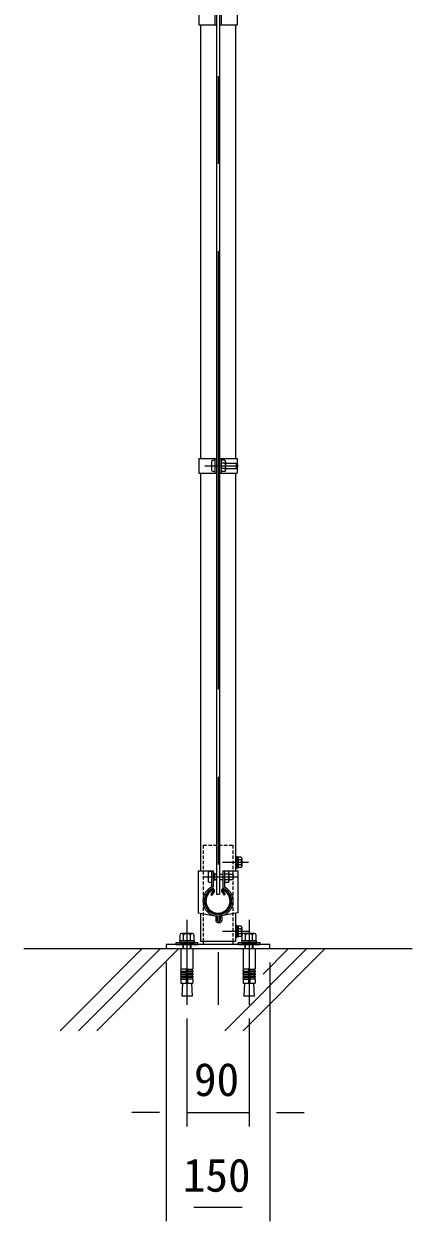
# Model space of a CAD drawing. Units: millimetres, scale not verified. Extents: x -4200 to 4200, y -2970 to 2970.
# Drawn here: x -325 to 238, y 15 to 1750 of the extents above; entities that cross this region are included whole.
import ezdxf
from ezdxf.enums import TextEntityAlignment as Align

# ---------------------------------------------------------------- set-up
doc = ezdxf.new("R2010")
doc.units = ezdxf.units.MM
doc.header["$LTSCALE"] = 20
doc.linetypes.add('USER1', pattern=[50.8, 31.75, -6.35, 6.35, -6.35])
doc.linetypes.add('USER2', pattern=[0.375, 0.25, -0.125])
for name, color, linetype, lineweight in [('0-0_D-BMK', 2, 'USER1', 13), ('0-1_D-STR1', 1, 'Continuous', 18), ('0-2_D-STR-DIM', 7, 'Continuous', 9), ('0-5_D-STR3', 3, 'Continuous', 13), ('0-A_D-STR4', 7, 'Continuous', 9), ('0-D_D-DCR-HCH', 7, 'Continuous', 9)]:
    doc.layers.add(name, color=color, linetype=linetype, lineweight=lineweight)
doc.styles.add('ＭＳ ゴシック', font='')
doc.styles.get('ＭＳ ゴシック').set_extended_font_data('MS Gothic')

msp = doc.modelspace()

# ---------------------------------------------------------------- linework, layer by layer
at = {"layer": '0-0_D-BMK'}
for p, q in [((-43.67, 2436.71), (-43.67, 328.24)), ((-62.95, 1109.65), (-14.07, 1109.65)), ((0.7, 534.65), (-37.24, 534.65)), ((-64, 513.65), (-15.12, 513.65)), ((-88.67, 451.25), (-88.67, 328.24)), ((0.7, 434.61), (-37.24, 434.61)), ((1.33, 451.25), (1.33, 328.24))]:
    msp.add_line(p, q, dxfattribs=at)
at = {"layer": '0-1_D-STR1'}
for p, q in [((-69.07, 1749.15), (-69.07, 1120.15)), ((-18.27, 1749.15), (-18.27, 1120.15)), ((-69.07, 1099.15), (-69.07, 522.65)), ((-18.27, 1099.15), (-18.27, 522.65)), ((-50.35, 493.98), (-53.85, 487.9)), ((-53.85, 487.9), (-52.47, 487.1)), ((-48.96, 493.17), (-52.47, 487.1)), ((-38.39, 493.17), (-34.88, 487.1)), ((-37, 493.98), (-33.49, 487.9)), ((-33.49, 487.9), (-34.88, 487.1)), ((-69.07, 460.98), (-69.07, 420.65)), ((-18.27, 460.98), (-18.27, 420.65)), ((-69.07, 420.65), (-18.27, 420.65))]:
    msp.add_line(p, q, dxfattribs=at)
for centre, radius, start, end in [((-43.67, 478.65), 19.05, 114.32478, 65.67522), ((-43.67, 478.65), 17.45, 114.32478, 65.67522), ((-50.69, 494.18), 2, 330, 114.32478), ((-50.69, 494.18), 0.401, 330, 114.32478), ((-36.65, 494.18), 2, 65.67522, 210), ((-36.65, 494.18), 0.401, 65.67522, 210)]:
    msp.add_arc(centre, radius, start, end, dxfattribs=at)
at = {"layer": '0-2_D-STR-DIM'}
for p, q in [((-118.67, 389.65), (-118.67, 14.63)), ((31.33, 389.65), (31.33, 14.63)), ((-88.67, 308.24), (-88.67, 151.82)), ((1.33, 308.24), (1.33, 151.82)), ((-128.67, 171.82), (-168.67, 171.82)), ((-88.67, 171.82), (1.33, 171.82)), ((41.33, 171.82), (81.33, 171.82)), ((-78.67, 34.63), (-8.67, 34.63))]:
    msp.add_line(p, q, dxfattribs=at)
at = {"layer": '0-5_D-STR3'}
for p, q in [((-45.92, 2395.65), (-45.92, 488.65)), ((-41.42, 2395.65), (-41.42, 488.65)), ((-48.22, 1770.15), (-48.22, 1749.15)), ((-39.12, 1770.15), (-39.12, 1749.15)), ((-15.97, 1770.15), (-15.97, 1749.15)), ((-41.42, 1749.15), (-15.97, 1749.15)), ((-71.37, 1120.15), (-45.92, 1120.15)), ((-53.02, 1116.15), (-53.02, 1103.15)), ((-48.22, 1120.15), (-48.22, 1099.15)), ((-48.22, 1117.65), (-48.22, 1101.65)), ((-48.22, 1115.85), (-48.22, 1103.45)), ((-41.42, 1120.15), (-15.97, 1120.15)), ((-39.12, 1120.15), (-39.12, 1099.15)), ((-33.62, 1117.75), (-39.12, 1117.75)), ((-39.12, 1117.75), (-39.12, 1101.55)), ((-39.12, 1115.85), (-39.12, 1103.45)), ((-33.62, 1113.7), (-39.12, 1113.7)), ((-32.62, 1115.57), (-32.62, 1103.61)), ((-32.62, 1113.65), (-17.22, 1113.65)), ((-17.22, 1113.65), (-17.22, 1105.65)), ((-15.97, 1120.15), (-15.97, 1099.15)), ((-41.42, 1099.15), (-15.97, 1099.15)), ((-33.62, 1105.6), (-39.12, 1105.6)), ((-33.62, 1101.55), (-39.12, 1101.55)), ((-32.62, 1105.65), (-17.22, 1105.65)), ((-18.27, 543.65), (-16.67, 543.65)), ((-16.67, 543.65), (-16.67, 525.65)), ((-10.25, 542.15), (-14.67, 542.15)), ((-14.67, 542.15), (-14.67, 527.15)), ((-10.25, 538.4), (-14.67, 538.4)), ((-9.17, 540.27), (-9.17, 529.02)), ((-72.22, 522.65), (-72.22, 461.56)), ((-72.22, 522.65), (-50.67, 522.65)), ((-52.97, 522.65), (-52.97, 499.82)), ((-50.67, 522.65), (-50.67, 499.82)), ((-36.67, 522.65), (-36.67, 499.82)), ((-36.67, 522.65), (-15.12, 522.65)), ((-34.37, 522.65), (-34.37, 499.82)), ((-28.87, 521.75), (-34.37, 521.75)), ((-15.12, 522.65), (-15.12, 461.56)), ((-10.25, 530.89), (-14.67, 530.89)), ((-10.25, 527.15), (-14.67, 527.15)), ((-57.77, 520.15), (-57.77, 507.15)), ((-48.97, 518.96), (-50.67, 518.96)), ((-48.97, 508.33), (-50.67, 508.33)), ((-48.97, 518.96), (-48.97, 508.33)), ((-48.97, 517.65), (-45.92, 517.65)), ((-48.97, 509.65), (-45.92, 509.65)), ((-41.42, 517.65), (-36.67, 517.65)), ((-41.42, 509.65), (-36.67, 509.65)), ((-28.87, 517.7), (-34.37, 517.7)), ((-28.87, 509.6), (-34.37, 509.6)), ((-28.87, 505.55), (-34.37, 505.55)), ((-27.87, 519.56), (-27.87, 507.61)), ((-27.87, 517.65), (-21.97, 517.65)), ((-27.87, 509.65), (-21.97, 509.65)), ((-21.97, 517.65), (-21.97, 509.65)), ((-45.92, 488.65), (-41.42, 488.65)), ((-72.22, 461.56), (-47.78, 457.03)), ((-46.97, 456.05), (-46.97, 450.65)), ((-44.67, 456.05), (-44.67, 450.65)), ((-42.67, 456.05), (-42.67, 451.15)), ((-40.37, 456.05), (-40.37, 450.65)), ((-40.37, 456.05), (-38.07, 456.05)), ((-15.12, 461.56), (-39.56, 457.03)), ((-38.07, 456.05), (-38.07, 450.65)), ((-43.67, 449.65), (-41.37, 449.65)), ((-43.67, 447.35), (-41.37, 447.35)), ((-42.67, 451.15), (-40.37, 451.15)), ((-18.27, 443.61), (-16.67, 443.61)), ((-16.67, 443.61), (-16.67, 425.61)), ((-10.25, 442.11), (-14.67, 442.11)), ((-14.67, 442.11), (-14.67, 427.11)), ((-10.25, 438.37), (-14.67, 438.37)), ((-9.17, 440.24), (-9.17, 428.98)), ((-65.02, 420.65), (-65.02, 415.65)), ((-22.32, 420.65), (-22.32, 415.65)), ((-10.25, 430.85), (-14.67, 430.85)), ((-10.25, 427.11), (-14.67, 427.11)), ((-97.32, 409.65), (-80.02, 409.65)), ((-7.32, 409.65), (9.98, 409.65))]:
    msp.add_line(p, q, dxfattribs=at)
at = {"layer": '0-5_D-STR3', "linetype": 'USER2'}
for p, q in [((-65.02, 559.65), (-65.02, 420.65)), ((-65.02, 559.65), (-22.32, 559.65)), ((-22.32, 559.65), (-22.32, 420.65))]:
    msp.add_line(p, q, dxfattribs=at)
at = {"layer": '0-5_D-STR3', "lineweight": 18}
for p, q in [((-104.67, 417.95), (-104.67, 415.65)), ((-72.67, 417.95), (-104.67, 417.95)), ((-77.92, 420.95), (-99.42, 420.95)), ((-99.42, 420.95), (-99.42, 417.95)), ((-99.42, 417.95), (-77.92, 417.95)), ((-99.06, 429.25), (-99.06, 420.95)), ((-99.06, 420.95), (-78.28, 420.95)), ((-80.88, 431.75), (-96.47, 431.75)), ((-94.67, 431.75), (-82.67, 431.75)), ((-93.87, 420.95), (-93.87, 429.25)), ((-90.17, 420.95), (-89.37, 417.95)), ((-87.17, 417.95), (-87.98, 420.95)), ((-83.48, 420.95), (-83.48, 429.25)), ((-78.28, 420.95), (-78.28, 429.25)), ((-77.92, 417.95), (-77.92, 420.95)), ((-72.67, 415.65), (-72.67, 417.95)), ((17.33, 417.95), (-14.67, 417.95)), ((-14.67, 415.65), (-14.67, 417.95)), ((12.08, 420.95), (-9.42, 420.95)), ((-9.42, 420.95), (-9.42, 417.95)), ((-9.42, 417.95), (12.08, 417.95)), ((-9.06, 429.25), (-9.06, 420.95)), ((-9.06, 420.95), (11.72, 420.95)), ((9.12, 431.75), (-6.47, 431.75)), ((-4.67, 431.75), (7.33, 431.75)), ((-3.87, 420.95), (-3.87, 429.25)), ((-0.17, 420.95), (0.63, 417.95)), ((2.83, 417.95), (2.02, 420.95)), ((6.52, 420.95), (6.52, 429.25)), ((11.72, 420.95), (11.72, 429.25)), ((12.08, 417.95), (12.08, 420.95)), ((17.33, 415.65), (17.33, 417.95)), ((-104.67, 415.65), (-72.67, 415.65)), ((-97.32, 409.65), (-97.32, 379.61)), ((-94.67, 415.65), (-94.67, 409.65)), ((-93.59, 409.65), (-93.59, 415.65)), ((-83.75, 409.65), (-83.75, 415.65)), ((-82.67, 409.65), (-82.67, 415.65)), ((-80.02, 409.65), (-80.02, 379.61)), ((-14.67, 415.65), (17.33, 415.65)), ((-7.32, 409.65), (-7.32, 379.61)), ((-4.67, 415.65), (-4.67, 409.65)), ((-3.59, 409.65), (-3.59, 415.65)), ((6.25, 409.65), (6.25, 415.65)), ((7.33, 409.65), (7.33, 415.65)), ((9.98, 409.65), (9.98, 379.61)), ((-89.67, 379.61), (-97.32, 379.61)), ((-97.32, 377.11), (-96.89, 379.57)), ((-97.32, 377.11), (-89.67, 377.11)), ((-97.32, 377.11), (-97.32, 375.61)), ((-97.32, 375.61), (-89.67, 375.61)), ((-97.32, 373.11), (-96.89, 375.57)), ((-97.32, 373.11), (-89.67, 373.11)), ((-97.32, 373.11), (-97.32, 371.61)), ((-97.32, 371.61), (-89.67, 371.61)), ((-97.32, 369.11), (-96.89, 371.57)), ((-97.32, 369.11), (-89.67, 369.11)), ((-97.32, 369.11), (-97.32, 367.61)), ((-97.32, 365.15), (-96.89, 367.61)), ((-97.32, 367.61), (-89.67, 367.61)), ((-97.32, 365.15), (-89.67, 365.15)), ((-97.32, 365.15), (-97.32, 359.65)), ((-89.67, 379.61), (-89.67, 359.65)), ((-87.67, 379.61), (-80.02, 379.61)), ((-87.67, 379.61), (-87.67, 359.65)), ((-80.02, 377.11), (-87.67, 377.11)), ((-80.02, 375.61), (-87.67, 375.61)), ((-80.02, 373.11), (-87.67, 373.11)), ((-80.02, 371.61), (-87.67, 371.61)), ((-80.02, 369.11), (-87.67, 369.11)), ((-80.02, 367.61), (-87.67, 367.61)), ((-80.02, 365.15), (-87.67, 365.15)), ((-80.02, 377.11), (-80.46, 379.57)), ((-80.02, 373.11), (-80.46, 375.57)), ((-80.02, 369.11), (-80.46, 371.57)), ((-80.02, 365.15), (-80.46, 367.61)), ((-80.02, 377.11), (-80.02, 375.61)), ((-80.02, 373.11), (-80.02, 371.61)), ((-80.02, 369.11), (-80.02, 367.61)), ((-80.02, 365.15), (-80.02, 359.65)), ((0.33, 379.61), (-7.32, 379.61)), ((-7.32, 377.11), (-6.89, 379.57)), ((-7.32, 377.11), (0.33, 377.11)), ((-7.32, 377.11), (-7.32, 375.61)), ((-7.32, 375.61), (0.33, 375.61)), ((-7.32, 373.11), (-6.89, 375.57)), ((-7.32, 373.11), (0.33, 373.11)), ((-7.32, 373.11), (-7.32, 371.61)), ((-7.32, 371.61), (0.33, 371.61)), ((-7.32, 369.11), (-6.89, 371.57)), ((-7.32, 369.11), (0.33, 369.11)), ((-7.32, 369.11), (-7.32, 367.61)), ((-7.32, 365.15), (-6.89, 367.61)), ((-7.32, 367.61), (0.33, 367.61)), ((-7.32, 365.15), (0.33, 365.15)), ((-7.32, 365.15), (-7.32, 359.65)), ((0.33, 379.61), (0.33, 359.65)), ((2.33, 379.61), (9.98, 379.61)), ((2.33, 379.61), (2.33, 359.65)), ((9.98, 377.11), (2.33, 377.11)), ((9.98, 375.61), (2.33, 375.61)), ((9.98, 373.11), (2.33, 373.11)), ((9.98, 371.61), (2.33, 371.61)), ((9.98, 369.11), (2.33, 369.11)), ((9.98, 367.61), (2.33, 367.61)), ((9.98, 365.15), (2.33, 365.15)), ((9.98, 377.11), (9.54, 379.57)), ((9.98, 373.11), (9.54, 375.57)), ((9.98, 369.11), (9.54, 371.57)), ((9.98, 365.15), (9.54, 367.61)), ((9.98, 377.11), (9.98, 375.61)), ((9.98, 373.11), (9.98, 371.61)), ((9.98, 369.11), (9.98, 367.61)), ((9.98, 365.15), (9.98, 359.65)), ((-97.32, 359.65), (-80.02, 359.65)), ((-95.17, 359.65), (-96.25, 340.55)), ((-82.18, 359.65), (-81.09, 340.55)), ((-7.32, 359.65), (9.98, 359.65)), ((-5.17, 359.65), (-6.25, 340.55)), ((7.82, 359.65), (8.91, 340.55)), ((-81.09, 340.55), (-96.25, 340.55)), ((8.91, 340.55), (-6.25, 340.55))]:
    msp.add_line(p, q, dxfattribs=at)
at = {"layer": '0-5_D-STR3'}
for points in [[(-71.37, 1770.15), (-71.37, 1749.15), (-45.92, 1749.15)], [(-71.37, 1120.15), (-71.37, 1099.15), (-45.92, 1099.15)], [(-18.27, 543.65), (-18.27, 525.65), (-16.67, 525.65)], [(-18.27, 443.61), (-18.27, 425.61), (-16.67, 425.61)]]:
    msp.add_lwpolyline(points, dxfattribs=at)
for points in [[(-14.67, 542.35), (-16.67, 542.35), (-16.67, 526.95), (-14.67, 526.95)], [(-14.67, 442.31), (-16.67, 442.31), (-16.67, 426.91), (-14.67, 426.91)], [(-118.67, 409.65), (31.33, 409.65), (31.33, 415.65), (-118.67, 415.65)]]:
    msp.add_lwpolyline(points, close=True, dxfattribs=at)
for centre, radius, start, end in [((-35.16, 1115.73), 2.54, 307.21089, 52.78911), ((-41.32, 1109.65), 8.7, 332.26063, 27.73937), ((-24.72, 1109.65), 8.5, 331.92751, 28.07249), ((-35.17, 1103.58), 2.55, 307.42505, 52.57495), ((-11.33, 540.27), 2.16, 300, 60), ((-16.25, 534.65), 7.08, 327.93138, 32.06862), ((-30.41, 519.72), 2.54, 307.21089, 52.78911), ((-11.33, 529.02), 2.16, 300, 60), ((-36.57, 513.65), 8.7, 332.26063, 27.73937), ((-30.42, 507.57), 2.55, 307.42505, 52.57495), ((-29.47, 513.65), 8.5, 331.92751, 28.07249), ((-43.67, 478.65), 22, 118.0884, 259.22478), ((-43.67, 478.65), 19.7, 118.0884, 259.22478), ((-54.97, 499.82), 2, 298.0884, 0), ((-54.97, 499.82), 4.3, 298.0884, 0), ((-43.67, 478.65), 19.7, 280.77522, 61.9116), ((-43.67, 478.65), 22, 280.77522, 61.9116), ((-32.37, 499.82), 4.3, 180, 241.9116), ((-32.37, 499.82), 2, 180, 241.9116), ((-47.97, 456.05), 1, 0, 79.22478), ((-47.97, 456.05), 3.3, 0, 79.22478), ((-39.37, 456.05), 3.3, 100.77522, 180), ((-39.37, 456.05), 1, 100.77522, 180), ((-43.67, 450.65), 3.3, 180, 270), ((-43.67, 450.65), 1, 180, 270), ((-41.37, 450.65), 3.3, 270, 0), ((-41.37, 450.65), 1, 270, 0), ((-11.33, 440.24), 2.16, 300, 60), ((-16.25, 434.61), 7.08, 327.93138, 32.06862), ((-11.33, 428.98), 2.16, 300, 60)]:
    msp.add_arc(centre, radius, start, end, dxfattribs=at)
at = {"layer": '0-5_D-STR3', "lineweight": 18}
for centre, radius, start, end in [((-96.47, 429.15), 2.6, 2.20423, 177.79577), ((-88.67, 425.1), 6.65, 38.61324, 141.38676), ((-80.88, 429.15), 2.6, 2.20423, 177.79577), ((-6.47, 429.15), 2.6, 2.20423, 177.79577), ((1.33, 425.1), 6.65, 38.61324, 141.38676), ((9.12, 429.15), 2.6, 2.20423, 177.79577), ((-88.67, 379.61), 1, 0, 180), ((1.33, 379.61), 1, 0, 180)]:
    msp.add_arc(centre, radius, start, end, dxfattribs=at)
at = {"layer": '0-5_D-STR3'}
for centre, start_param, end_param in [((-48.22, 1116.15), 1.5707963, 3.1415927), ((-48.22, 1103.15), 3.1415927, 4.712389), ((-52.97, 520.15), 1.5707963, 3.1415927), ((-52.97, 507.15), 3.1415927, 4.712389)]:
    msp.add_ellipse(centre, major_axis=(4.8, 0), ratio=0.3125, start_param=start_param, end_param=end_param, dxfattribs=at)
at = {"layer": '0-A_D-STR4'}
msp.add_line((-325.05, 409.65), (237.71, 409.65), dxfattribs=at)
at = {"layer": '0-D_D-DCR-HCH'}
for p, q in [((-272.49, 290.58), (-153.43, 409.65)), ((-245.98, 290.58), (-126.91, 409.65)), ((-219.46, 290.58), (-100.4, 409.65)), ((-33.84, 290.58), (85.22, 409.65)), ((-7.33, 290.58), (111.73, 409.65)), ((21.62, 372.56), (58.7, 409.65))]:
    msp.add_line(p, q, dxfattribs=at)

# ---------------------------------------------------------------- texts
at = {"layer": '0-2_D-STR-DIM', "style": 'ＭＳ ゴシック'}
for s, p in [('90', (-78.42, 181.48)), ('150', (-94.6, 42.78))]:
    msp.add_text(s, height=48.09, dxfattribs=at).set_placement(p, align=Align.BOTTOM_LEFT)

doc.saveas('drawing.dxf')
